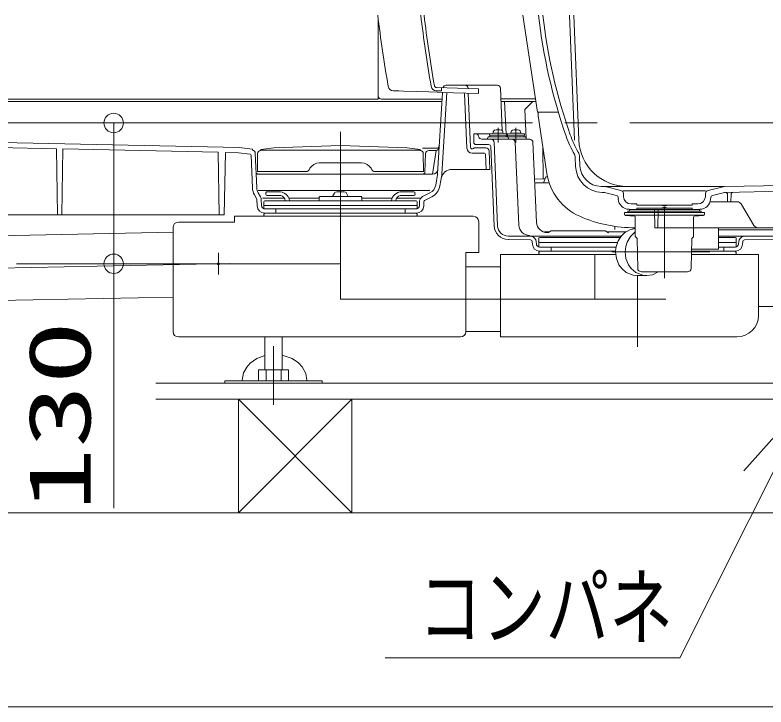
# Model space of a CAD drawing. Units: millimetres on the paper. Extents: x -305 to 305, y -152 to 152.
# Drawn here: x 23.28 to 46.46, y -10.61 to 10.76 of the extents above; entities that cross this region are included whole.
import ezdxf
from ezdxf.enums import TextEntityAlignment as Align

# ---------------------------------------------------------------- set-up
doc = ezdxf.new("R2010")
doc.units = ezdxf.units.MM
doc.linetypes.add('LONG_CHAIN', pattern=[21, 18, -1, 1, -1])
doc.layers.add('0-0_0', color=7, linetype='Continuous', lineweight=9)
doc.layers.add('0-1_VIEW0001', color=7, linetype='Continuous', lineweight=9)
doc.styles.add('ＭＳ ゴシック', font='')
doc.styles.get('ＭＳ ゴシック').set_extended_font_data('MS Gothic')

# ---------------------------------------------------------------- blocks, each defined once
blk = doc.blocks.new('SYM0002')
at = {"layer": '0-0_0'}
for p, q in [((0, 0), (-4.077, -8.131)), ((0, 0), (-2.101, -2.364)), ((0, 0), (-0.637, -3.097)), ((-4.077, -8.131), (-13.175, -8.131))]:
    blk.add_line(p, q, dxfattribs=at)
blk = doc.blocks.new('_ORIGIN')
at = {"layer": '0-0_0'}
blk.add_line((0, 0), (-1, 0), dxfattribs=at)
blk.add_circle((0, 0), 0.5, dxfattribs=at)

msp = doc.modelspace()

# ---------------------------------------------------------------- linework, layer by layer
at = {"layer": '0-1_VIEW0001', "color": 2}
for p, q in [((38.95, 10.758), (39.407, 7.758)), ((40.048, 7.758), (39.407, 7.758)), ((39.423, 7.758), (39.423, 7.649)), ((39.423, 7.649), (39.695, 5.869)), ((39.572, 6.671), (39.582, 5.7)), ((39.314, 5.695), (39.582, 5.7)), ((39.582, 5.7), (39.636, 5.7)), ((44.99, 4.192), (44.99, 3.525)), ((39.623, 4.065), (39.778, 4.065)), ((41.538, 4.064), (41.791, 4.064)), ((41.791, 4.064), (42.136, 4.066)), ((38.505, 3.925), (41.981, 3.925)), ((44.99, 3.925), (45.786, 3.925)), ((44.99, 3.525), (44.157, 3.525))]:
    msp.add_line(p, q, dxfattribs=at)
at = {"layer": '0-1_VIEW0001'}
for p, q in [((40.39, 10.758), (40.547, 6.895)), ((40.523, 10.758), (40.68, 6.901)), ((34.49, 8.265), (34.49, 10.634)), ((34.49, 10.634), (34.49, 8.158)), ((36.585, 8.592), (38.161, 8.592)), ((37.588, 8.475), (36.284, 8.52)), ((36.322, 5.851), (36.476, 8.369)), ((36.455, 5.843), (36.61, 8.364)), ((37.261, 8.486), (37.261, 8.496)), ((37.588, 8.33), (37.588, 8.475)), ((38.318, 7.196), (38.261, 8.496)), ((34.49, 8.158), (-7.41, 8.158)), ((36.464, 8.165), (34.59, 8.165)), ((37.225, 6.651), (37.151, 8.326)), ((37.34, 6.673), (37.268, 8.341)), ((38.275, 8.175), (39.343, 8.175)), ((-7.46, 8.092), (36.459, 8.092)), ((38.278, 8.092), (39.356, 8.092)), ((38.434, 7.094), (38.39, 8.092)), ((39.018, 7.837), (39.257, 8.092)), ((39.056, 6.951), (39.018, 7.837)), ((37.434, 7.092), (37.919, 7.092)), ((37.438, 6.824), (37.434, 7.092)), ((37.592, 6.999), (37.587, 7.017)), ((37.853, 6.925), (37.886, 6.992)), ((39.036, 6.992), (37.886, 6.992)), ((37.919, 7.077), (37.919, 7.048)), ((37.919, 7.048), (38.453, 7.048)), ((37.931, 7.048), (37.931, 6.992)), ((38.076, 7.108), (37.934, 7.094)), ((38.04, 7.157), (38.036, 7.108)), ((38.036, 7.108), (38.336, 7.108)), ((38.296, 7.108), (38.438, 7.094)), ((38.332, 7.157), (38.336, 7.108)), ((38.441, 7.048), (38.441, 6.992)), ((38.453, 7.077), (38.453, 7.048)), ((38.469, 7.077), (38.469, 7.048)), ((38.469, 7.048), (39.003, 7.048)), ((38.481, 7.048), (38.481, 6.992)), ((38.626, 7.108), (38.484, 7.094)), ((38.486, 6.992), (38.519, 6.925)), ((38.59, 7.157), (38.586, 7.108)), ((38.586, 7.108), (38.886, 7.108)), ((38.846, 7.108), (38.988, 7.094)), ((38.882, 7.157), (38.886, 7.108)), ((38.991, 7.048), (38.991, 6.992)), ((39.003, 7.077), (39.003, 7.048)), ((39.036, 6.992), (39.069, 6.925)), ((24.558, 6.626), (19.757, 6.726)), ((26.324, 6.825), (26.324, 3.677)), ((31.266, 6.661), (33.323, 6.728)), ((37.894, 6.758), (37.505, 6.758)), ((39.164, 6.925), (37.688, 6.925)), ((38.174, 4.249), (38.062, 6.829)), ((38.828, 4.271), (38.714, 6.829)), ((39.374, 4.358), (39.264, 6.829)), ((24.593, 4.592), (24.558, 6.626)), ((24.72, 4.592), (24.755, 6.622)), ((29.543, 6.522), (24.755, 6.622)), ((29.577, 4.592), (29.543, 6.522)), ((29.737, 4.592), (29.77, 6.517)), ((30.18, 6.508), (29.77, 6.517)), ((30.534, 6.461), (30.18, 6.508)), ((30.607, 6.613), (30.607, 6.586)), ((30.74, 5.421), (30.694, 6.491)), ((30.853, 6.58), (30.865, 6.581)), ((30.865, 6.608), (31.266, 6.661)), ((30.865, 6.608), (30.865, 6.581)), ((30.865, 6.581), (35.782, 6.581)), ((35.782, 6.608), (35.782, 6.581)), ((35.793, 6.58), (35.782, 6.581)), ((35.851, 6.642), (36.277, 6.642)), ((36.273, 6.575), (36.052, 6.575)), ((36.165, 5.842), (36.273, 6.575)), ((37.766, 6.492), (37.391, 6.492)), ((37.812, 6.658), (37.472, 6.658)), ((37.937, 5.992), (37.912, 6.563)), ((38.068, 4.245), (37.961, 6.694)), ((30.607, 5.415), (30.563, 6.43)), ((30.757, 5.925), (30.766, 6.482)), ((35.89, 5.925), (35.88, 6.482)), ((35.927, 5.905), (35.952, 6.479)), ((37.82, 5.992), (37.8, 6.46)), ((40.568, 6.37), (40.58, 6.079)), ((40.701, 6.375), (40.712, 6.103)), ((32.67, 6.192), (33.977, 6.192)), ((30.757, 5.925), (32.266, 5.925)), ((30.786, 5.842), (36.165, 5.842)), ((32.381, 6.025), (32.352, 5.975)), ((34.266, 6.025), (34.294, 5.975)), ((35.89, 5.925), (34.381, 5.925)), ((36.263, 5.506), (36.32, 5.832)), ((36.394, 5.483), (36.451, 5.809)), ((37.937, 5.992), (36.763, 5.992)), ((39.764, 5.581), (39.32, 5.581)), ((39.592, 5.581), (39.657, 5.758)), ((39.715, 5.758), (39.657, 5.758)), ((45.175, 5.462), (54.202, 5.642)), ((30.783, 5.342), (36.084, 5.342)), ((41.49, 5.462), (41.365, 5.464)), ((41.98, 5.342), (41.49, 5.462)), ((41.49, 5.462), (45.157, 5.462)), ((44.667, 5.342), (45.139, 5.457)), ((45.188, 5.279), (54.206, 5.459)), ((30.74, 5.077), (30.667, 5.207)), ((30.856, 5.143), (30.783, 5.272)), ((30.915, 5.108), (31.585, 5.108)), ((31.023, 5.268), (31.023, 5.223)), ((31.057, 5.302), (31.437, 5.302)), ((31.057, 5.189), (31.479, 5.189)), ((31.727, 5.108), (32.667, 5.108)), ((32.667, 5.135), (32.667, 5.025)), ((33.98, 5.152), (32.683, 5.152)), ((33.139, 5.256), (33.081, 5.152)), ((33.508, 5.256), (33.565, 5.152)), ((33.98, 5.135), (33.98, 5.025)), ((33.98, 5.108), (34.92, 5.108)), ((35.062, 5.108), (35.771, 5.108)), ((35.59, 5.189), (35.168, 5.189)), ((35.59, 5.302), (35.209, 5.302)), ((35.623, 5.268), (35.623, 5.223)), ((35.858, 5.152), (36.084, 5.266)), ((35.918, 5.033), (36.145, 5.148)), ((41.459, 5.279), (41.396, 5.28)), ((41.845, 5.187), (41.473, 5.277)), ((41.899, 5.074), (41.896, 5.125)), ((44.594, 5.325), (42.052, 5.325)), ((42.062, 5.146), (42.056, 5.251)), ((44.585, 5.146), (44.59, 5.251)), ((44.748, 5.074), (44.751, 5.125)), ((44.802, 5.187), (45.173, 5.277)), ((45.273, 4.992), (45.269, 5.214)), ((45.373, 4.992), (45.377, 5.218)), ((30.753, 4.865), (30.744, 5.06)), ((30.886, 4.871), (30.877, 5.068)), ((30.957, 4.992), (30.957, 4.779)), ((35.69, 4.875), (30.957, 4.875)), ((30.99, 5.025), (35.657, 5.025)), ((35.69, 4.992), (35.69, 4.775)), ((35.761, 4.871), (35.767, 5.011)), ((35.894, 4.865), (35.9, 5.005)), ((42.473, 4.925), (42.295, 4.925)), ((42.473, 4.925), (42.473, 4.892)), ((43.323, 4.892), (42.473, 4.892)), ((43.223, 4.892), (43.323, 4.858)), ((43.423, 4.892), (43.323, 4.858)), ((43.323, 4.892), (44.173, 4.892)), ((44.173, 4.925), (44.173, 4.892)), ((44.173, 4.925), (44.352, 4.925)), ((44.733, 4.992), (45.56, 4.992)), ((46.07, 4.275), (45.705, 4.908)), ((30.957, 4.775), (35.69, 4.775)), ((30.957, 4.642), (35.69, 4.642)), ((31.323, 4.775), (31.323, 4.642)), ((35.323, 4.775), (35.323, 4.642)), ((42.087, 4.642), (42.087, 4.605)), ((42.19, 4.685), (42.19, 4.658)), ((42.207, 4.702), (43.323, 4.702)), ((43.323, 4.758), (42.231, 4.758)), ((42.24, 4.702), (42.24, 4.758)), ((42.24, 4.758), (43.323, 4.758)), ((43.023, 4.192), (43.013, 4.758)), ((43.123, 4.192), (43.133, 4.758)), ((43.223, 4.792), (43.323, 4.825)), ((43.423, 4.792), (43.323, 4.825)), ((43.323, 4.792), (44.173, 4.792)), ((43.323, 4.758), (44.415, 4.758)), ((44.407, 4.758), (43.323, 4.758)), ((44.439, 4.702), (43.323, 4.702)), ((43.323, 4.658), (44.543, 4.658)), ((44.173, 4.792), (44.173, 4.758)), ((44.407, 4.702), (44.407, 4.758)), ((44.456, 4.685), (44.456, 4.658)), ((44.56, 4.605), (44.56, 4.642)), ((29.737, 4.592), (-6.73, 4.592)), ((37.423, 4.544), (30.057, 4.544)), ((30.057, 4.544), (30.057, 4.365)), ((42.107, 4.575), (43.323, 4.575)), ((42.118, 4.572), (42.393, 4.548)), ((42.423, 4.515), (42.423, 3.923)), ((43.323, 4.575), (44.54, 4.575)), ((44.223, 3.923), (44.223, 4.515)), ((44.53, 4.572), (44.254, 4.548)), ((28.157, 4.198), (28.157, 0.984)), ((30.057, 4.365), (28.323, 4.365)), ((37.59, 4.377), (37.59, 3.427)), ((41.789, 4.138), (41.787, 4.235)), ((55.123, 4.192), (43.023, 4.192)), ((28.157, 4.049), (-5.51, 3.363)), ((39.726, 4.035), (39.823, 4.092)), ((41.49, 4.092), (39.823, 4.092)), ((41.49, 4.092), (41.591, 4.033)), ((47.223, 4.125), (44.99, 4.125)), ((39.183, 3.818), (38.504, 3.824)), ((39.194, 3.925), (39.232, 3.917)), ((39.246, 3.682), (39.243, 3.754)), ((39.369, 3.687), (39.366, 3.761)), ((39.44, 3.856), (39.44, 3.596)), ((41.954, 3.889), (39.473, 3.889)), ((41.872, 3.739), (39.473, 3.739)), ((42.435, 3.898), (42.469, 3.868)), ((42.481, 3.843), (42.496, 2.939)), ((44.166, 3.843), (44.15, 2.939)), ((44.212, 3.898), (44.177, 3.868)), ((45.507, 3.889), (44.99, 3.889)), ((45.507, 3.739), (44.99, 3.739)), ((45.54, 3.856), (45.54, 3.592)), ((45.614, 3.761), (45.611, 3.687)), ((45.737, 3.754), (45.734, 3.682)), ((45.786, 3.925), (45.748, 3.917)), ((47.223, 3.937), (45.786, 3.925)), ((46.688, 3.826), (45.797, 3.818)), ((39.469, 3.592), (41.827, 3.592)), ((39.823, 3.592), (39.823, 3.468)), ((44.99, 3.592), (45.511, 3.592)), ((45.157, 3.592), (45.157, 3.468)), ((37.19, 3.427), (37.19, 0.984)), ((37.59, 3.427), (37.19, 3.427)), ((38.257, 3.361), (41.817, 3.361)), ((38.257, 3.361), (38.257, 0.817)), ((39.469, 3.468), (41.814, 3.468)), ((41.169, 3.361), (41.169, 1.984)), ((44.158, 3.361), (46.223, 3.361)), ((44.16, 3.468), (45.511, 3.468)), ((46.223, 3.361), (46.223, 1.484)), ((26.324, 3.077), (26.324, -4.469)), ((38.257, 2.984), (37.19, 2.984)), ((44.034, 2.825), (42.613, 2.825)), ((44.004, 2.825), (43.323, 2.825)), ((44.004, 2.825), (44.034, 2.825)), ((42.774, 2.713), (42.478, 2.713)), ((28.157, 2.049), (-5.469, 1.364)), ((41.169, 1.984), (38.256, 1.984)), ((56.99, 1.758), (46.223, 1.758)), ((38.257, 0.984), (37.19, 0.984)), ((28.323, 0.817), (37.023, 0.817)), ((30.99, 0.817), (30.99, -0.198)), ((31.523, -0.198), (31.523, 0.817)), ((45.557, 0.817), (38.257, 0.817)), ((31.719, -0.198), (30.795, -0.198)), ((30.795, -0.532), (30.795, -0.198)), ((31.026, -0.532), (31.026, -0.198)), ((31.488, -0.532), (31.488, -0.198)), ((31.719, -0.532), (31.719, -0.198)), ((63.907, -0.608), (27.619, -0.608)), ((29.757, -0.532), (29.757, -0.608)), ((32.757, -0.532), (29.757, -0.532)), ((32.757, -0.532), (32.757, -0.608)), ((63.907, -1.108), (27.619, -1.108)), ((30.173, -1.108), (30.173, -4.608)), ((33.673, -1.108), (33.673, -4.608)), ((-11.927, -4.608), (67.407, -4.608)), ((35.44, -4.608), (31.94, -4.608)), ((43.907, -4.608), (40.407, -4.608)), ((-11.927, -10.608), (67.407, -10.608))]:
    msp.add_line(p, q, dxfattribs=at)
at = {"layer": '0-1_VIEW0001', "linetype": 'LONG_CHAIN'}
for p, q in [((81.249, 7.425), (-36.734, 7.425)), ((38.186, 7.278), (38.186, 6.819)), ((38.736, 7.278), (38.736, 6.819)), ((33.323, 7.147), (33.323, 1.984)), ((43.323, 4.794), (43.323, 2.628)), ((29.556, 3.411), (29.556, 2.744)), ((41.701, 3.442), (44.721, 3.442)), ((29.89, 3.084), (-6.394, 2.345)), ((33.323, 3.077), (23.323, 3.077)), ((42.49, 2.713), (42.49, 0.517)), ((43.369, 1.984), (33.323, 1.984)), ((31.257, 0.531), (31.257, -1.275)), ((33.673, -4.608), (30.173, -1.108)), ((30.173, -4.608), (33.673, -1.108))]:
    msp.add_line(p, q, dxfattribs=at)
at = {"layer": '0-1_VIEW0001'}
for points in [[(34.956, 8.42), (34.971, 8.42), (35.122, 8.414), (35.273, 8.409)], [(37.588, 8.33), (36.816, 8.357), (36.045, 8.383), (35.273, 8.41)], [(36.443, 8.515), (36.443, 8.414), (36.28, 8.42)], [(30.607, 6.613), (30.192, 6.668), (-6.993, 7.445)], [(35.782, 6.608), (35.381, 6.661), (33.323, 6.728)], [(42.104, 4.658), (42.19, 4.658), (43.323, 4.658)], [(43.323, 4.792), (42.473, 4.792), (42.473, 4.758)], [(42.423, 4.167), (42.252, 4.126), (42.087, 4.031), (41.992, 3.938), (41.893, 3.788), (41.823, 3.566), (41.813, 3.442), (41.838, 3.244), (41.918, 3.049), (42.002, 2.933), (42.143, 2.812), (42.357, 2.725), (42.478, 2.713)], [(42.423, 4.06), (42.273, 3.921), (42.168, 3.741), (42.128, 3.612), (42.109, 3.442), (42.134, 3.244), (42.214, 3.049), (42.298, 2.933), (42.439, 2.812), (42.653, 2.725), (42.774, 2.713), (42.951, 2.74), (43.128, 2.825)], [(30.99, 0.245), (30.746, 0.154), (30.537, 0.009), (30.429, -0.11), (30.332, -0.285), (30.289, -0.519), (30.289, -0.532)], [(32.288, -0.532), (32.289, -0.519), (32.254, -0.311), (32.144, -0.104), (32.027, 0.02), (31.829, 0.154), (31.523, 0.259)]]:
    msp.add_lwpolyline(points, dxfattribs=at)
msp.add_circle((29.556, 3.077), 0.0333, dxfattribs=at)
for centre, radius, start, end in [((76.073, 15.725), 41.894, 186.8092, 189.8505), ((77.557, 15.725), 42.05, 186.7832, 189.8128), ((77.557, 15.725), 41.95, 186.7995, 189.8128), ((56.138, 12.59), 16.8, 186.2585, 199.3682), ((56.138, 12.59), 16.667, 186.3087, 199.3682), ((36.584, 8.492), 0.1, 90, 167.598), ((37.161, 8.492), 0.1, 2.5, 90), ((38.161, 8.492), 0.1, 2.5, 90), ((34.961, 8.587), 0.167, 189.8505, 268.0082), ((36.286, 8.587), 0.167, 189.8128, 268), ((36.286, 8.587), 0.0667, 189.8128, 268), ((37.118, 8.325), 0.0333, 2.5, 90), ((34.59, 8.265), 0.1, 180, 270), ((38.093, 7.152), 0.0533, 105.4939, 175.0001), ((38.186, 6.818), 0.4, 74.5059, 105.494), ((38.279, 7.152), 0.0533, 4.9996, 74.5057), ((38.643, 7.152), 0.0533, 105.4939, 175.0001), ((38.736, 6.818), 0.4, 74.5059, 105.494), ((38.829, 7.152), 0.0533, 4.9996, 74.5057), ((37.49, 6.992), 0.1, 14.9999, 90), ((37.688, 7.025), 0.1, 194.9999, 270), ((37.936, 7.077), 0.0167, 97.9072, 180), ((38.436, 7.077), 0.0167, 0, 82.0928), ((38.486, 7.077), 0.0167, 97.9072, 180), ((38.986, 7.077), 0.0167, 0, 82.0928), ((43.559, 8.168), 3.467, 199.3682, 209.5075), ((43.559, 8.168), 3.333, 199.3682, 209.5075), ((36.277, 6.742), 0.1, 270, 356.5), ((37.505, 6.825), 0.0667, 181, 270), ((37.894, 6.692), 0.0667, 2.5, 90), ((37.962, 6.825), 0.1, 2.5, 90), ((38.614, 6.825), 0.1, 2.566, 90), ((39.164, 6.825), 0.1, 2.566, 90), ((42.179, 6.962), 1.5, 182.3268, 270), ((30.594, 6.487), 0.1, 2.5, 82.576), ((30.866, 6.48), 0.1, 97.5947, 179), ((35.78, 6.48), 0.1, 1, 82.4053), ((36.052, 6.475), 0.1, 90, 177.5), ((36.273, 6.675), 0.1, 270, 356.5), ((37.391, 6.658), 0.167, 182.5, 270), ((37.39, 6.675), 0.05, 182.5, 314.4153), ((37.472, 6.592), 0.0667, 90, 134.4153), ((37.766, 6.458), 0.0333, 2.5, 90), ((37.812, 6.558), 0.1, 2.5, 90), ((40.368, 6.362), 0.333, 2.3268, 29.5075), ((30.53, 6.428), 0.0333, 2.5, 82.4054), ((40.368, 6.362), 0.2, 2.3268, 29.5075), ((32.67, 5.858), 0.333, 90, 150), ((33.977, 5.858), 0.333, 30, 90), ((41.413, 6.113), 0.833, 182.3268, 268.8542), ((41.378, 6.131), 0.667, 182.3268, 268.8542), ((30.786, 5.908), 0.0667, 182.5, 270), ((32.266, 6.025), 0.1, 270, 330), ((34.381, 6.025), 0.1, 210, 270), ((35.861, 5.908), 0.0667, 270, 357.5), ((36.165, 6.008), 0.167, 270, 356.5), ((36.156, 5.861), 0.167, 350, 356.5), ((36.763, 5.658), 0.333, 90, 170), ((36.156, 5.861), 0.3, 350, 356.5), ((31.073, 5.436), 0.467, 182.5, 209.4227), ((31.073, 5.436), 0.333, 182.5, 209.4227), ((35.934, 5.564), 0.333, 296.7752, 350), ((35.934, 5.564), 0.467, 296.7752, 350), ((41.956, 5.245), 0.1, 3, 76.3408), ((44.69, 5.245), 0.1, 103.6592, 177), ((45.178, 5.295), 0.167, 91.1458, 103.6592), ((30.711, 5.061), 0.167, 2.5, 29.4227), ((31.057, 5.268), 0.0333, 90, 183.1783), ((31.057, 5.268), 0.0333, 90, 180), ((31.057, 5.223), 0.0333, 180, 270), ((31.422, 4.965), 0.337, 10.2645, 92.6002), ((31.407, 4.985), 0.217, 10.6387, 70.6067), ((32.683, 5.135), 0.0167, 90, 180), ((32.683, 5.135), 0.0167, 90, 180), ((33.172, 5.256), 0.0333, 98.9864, 180), ((33.323, 4.302), 1, 90, 98.9864), ((33.323, 4.302), 1, 81.0136, 90), ((33.474, 5.256), 0.0333, 0, 81.0136), ((33.963, 5.135), 0.0167, 0, 90), ((33.963, 5.135), 0.0167, 0, 90), ((35.225, 4.965), 0.337, 92.6002, 169.7354), ((35.24, 4.985), 0.217, 109.3933, 169.3613), ((35.59, 5.268), 0.0333, 0, 90), ((35.59, 5.223), 0.0333, 270, 0), ((35.933, 5.003), 0.167, 116.7752, 177.5), ((41.458, 5.212), 0.0667, 76.3408, 88.8542), ((41.829, 5.122), 0.0667, 3, 76.3408), ((42.295, 5.158), 0.233, 183, 270), ((44.352, 5.158), 0.233, 270, 357), ((44.817, 5.122), 0.0667, 103.6592, 177), ((45.189, 5.212), 0.0667, 91.1458, 103.6592), ((45.203, 5.212), 0.0667, 1, 91.1458), ((45.444, 5.217), 0.0667, 91.1458, 179), ((30.711, 5.061), 0.0333, 2.5, 29.4227), ((30.986, 4.875), 0.1, 182.5, 270), ((30.99, 4.992), 0.0333, 90, 180), ((35.657, 4.992), 0.0333, 0, 90), ((35.661, 4.875), 0.1, 270, 357.5), ((35.933, 5.003), 0.0333, 116.7752, 177.5), ((42.231, 5.092), 0.333, 183, 270), ((44.415, 5.092), 0.333, 270, 357), ((45.56, 4.825), 0.167, 30, 90), ((30.986, 4.875), 0.233, 182.5, 270), ((31.014, 4.584), 0.0571, 90, 225.0867), ((35.633, 4.584), 0.0571, 314.9133, 90), ((35.661, 4.875), 0.233, 270, 357.5), ((42.104, 4.642), 0.0167, 90, 180), ((42.207, 4.685), 0.0167, 90, 180), ((44.439, 4.685), 0.0167, 0, 90), ((44.543, 4.642), 0.0167, 0, 90), ((37.423, 4.377), 0.167, 0, 90), ((42.12, 4.605), 0.0333, 180, 265), ((42.39, 4.515), 0.0333, 0, 85), ((44.257, 4.515), 0.0333, 95, 180), ((44.527, 4.605), 0.0333, 275, 0), ((28.323, 4.198), 0.167, 90, 180), ((38.507, 4.264), 0.44, 182.5, 269.5226), ((38.507, 4.264), 0.333, 182.5, 269.5226), ((39.161, 4.286), 0.333, 182.566, 269.8562), ((39.707, 4.373), 0.333, 182.566, 270.1531), ((46.215, 4.358), 0.167, 210, 270), ((39.176, 3.752), 0.0667, 2.4998, 78.69), ((39.199, 3.754), 0.167, 2.4998, 78.69), ((39.473, 3.856), 0.0333, 90, 180), ((39.473, 3.772), 0.0333, 180, 267.4997), ((42.457, 3.923), 0.0333, 180, 228.7246), ((42.447, 3.843), 0.0333, 1, 48.7246), ((44.199, 3.843), 0.0333, 131.2754, 179), ((44.19, 3.923), 0.0333, 311.2754, 0), ((45.507, 3.856), 0.0333, 360, 90), ((45.507, 3.772), 0.0333, 272.5003, 0), ((45.781, 3.754), 0.167, 101.31, 177.5002), ((45.804, 3.752), 0.0667, 101.31, 177.5002), ((39.469, 3.692), 0.223, 182.4998, 270), ((39.469, 3.692), 0.1, 182.4998, 270), ((45.511, 3.692), 0.1, 270, 357.5002), ((45.511, 3.692), 0.223, 270, 357.5002), ((39.497, 3.411), 0.0571, 90, 242.0392), ((45.483, 3.411), 0.0571, 297.9608, 90), ((42.613, 2.942), 0.117, 181, 270), ((44.034, 2.942), 0.117, 270, 359), ((45.557, 1.484), 0.667, 270, 0), ((28.323, 0.984), 0.167, 180, 270), ((37.023, 0.984), 0.167, 270, 0)]:
    msp.add_arc(centre, radius, start, end, dxfattribs=at)
at = {"layer": '0-1_VIEW0001', "color": 2}
for centre, radius, start, end in [((41.408, 6.13), 1.733, 188.6653, 246.304), ((42.386, 8.358), 4.167, 246.304, 270.511)]:
    msp.add_arc(centre, radius, start, end, dxfattribs=at)

# ---------------------------------------------------------------- block references
at = {"layer": '0-1_VIEW0001', "xscale": 0.6, "yscale": 0.6}
for p, rotation in [((26.324, 7.425), 90), ((26.324, 3.077), 270)]:
    msp.add_blockref('_ORIGIN', p, dxfattribs=dict(at, rotation=rotation))
at = {"layer": '0-1_VIEW0001'}
msp.add_blockref('SYM0002', (47.873, -0.957), dxfattribs=at)

# ---------------------------------------------------------------- texts
at = {"layer": '0-1_VIEW0001', "style": 'ＭＳ ゴシック', "width": 1.5}
msp.add_text('130', height=1.921, rotation=90, dxfattribs=at).set_placement((26.185, -4.569), align=Align.BOTTOM_LEFT)
at = {"layer": '0-1_VIEW0001', "style": 'ＭＳ ゴシック', "width": 0.75}
msp.add_text('コンパネ', height=1.921, dxfattribs=at).set_placement((35.725, -9.066), align=Align.BOTTOM_LEFT)

doc.saveas('drawing.dxf')
